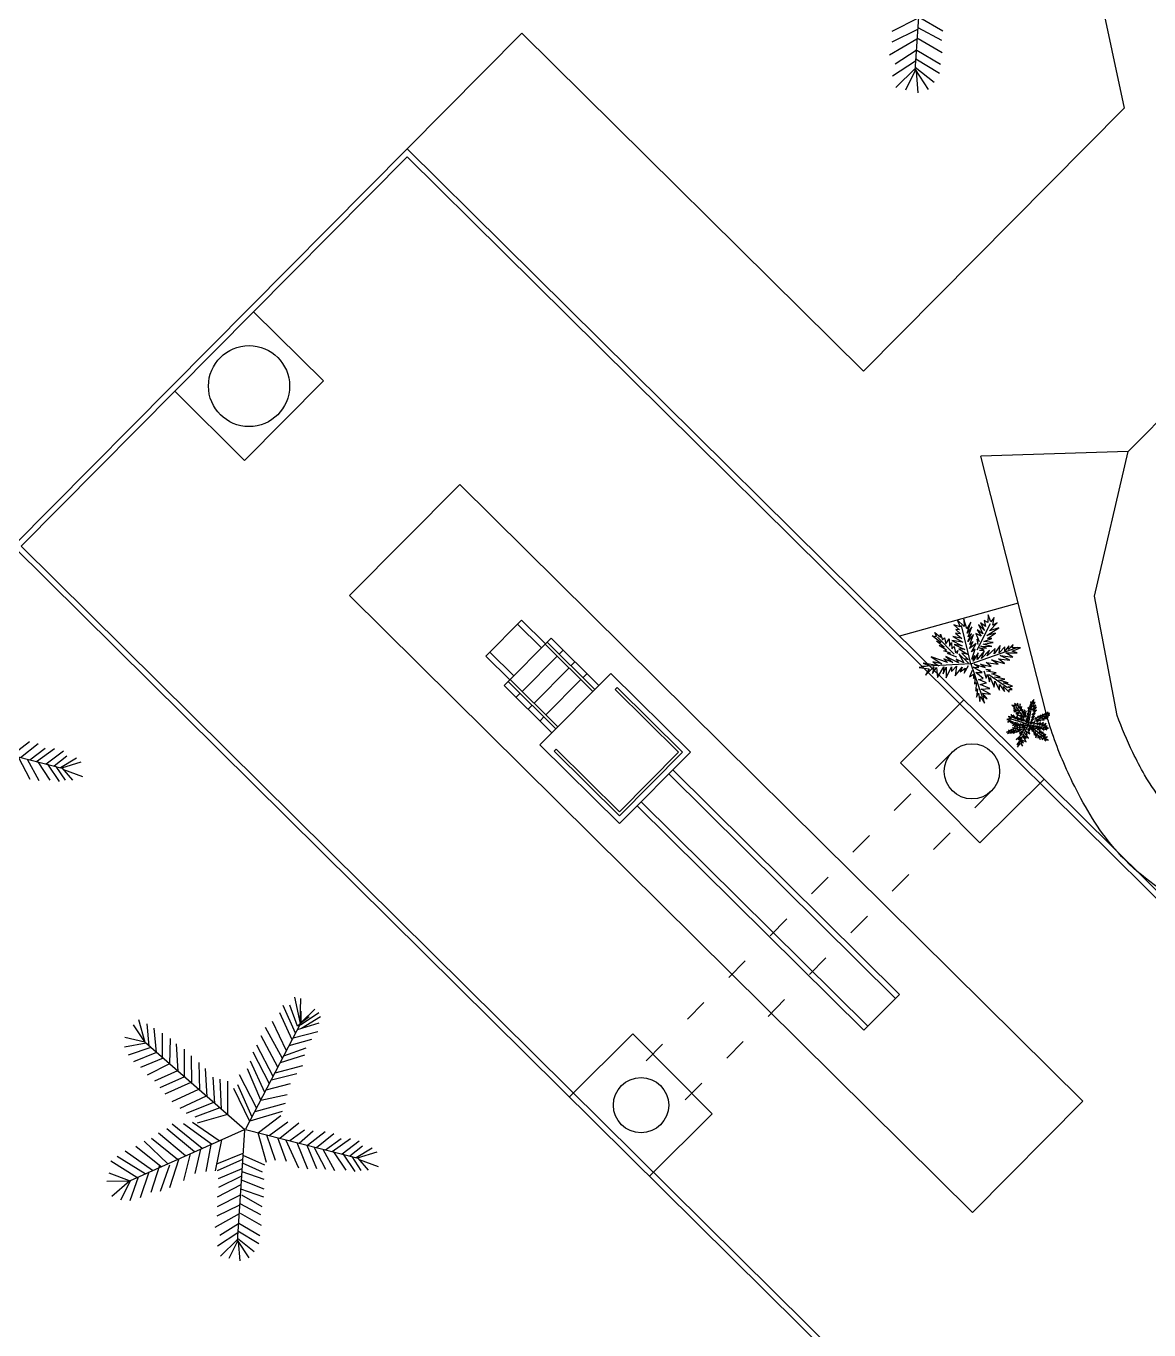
# Model space of a CAD drawing. Header units: millimetres. Extents: x 185 to 501, y 88 to 528.
# Drawn here: x 293.37 to 313.43, y 167.62 to 190.93 of the extents above; entities that cross this region are included whole.
import ezdxf

# ---------------------------------------------------------------- set-up
doc = ezdxf.new("R2010")
doc.units = ezdxf.units.MM
doc.linetypes.add('ACAD_ISO03W100', pattern=[30, 12, -18])
for name, color, linetype in [('aceras', 7, 'Continuous'), ('arboles', 84, 'Continuous'), ('columnas', 170, 'Continuous'), ('MUEBLES', 33, 'Continuous'), ('pavimento', 252, 'Continuous')]:
    doc.layers.add(name, color=color, linetype=linetype)
doc.layers.add('Paredes', color=141, linetype='Continuous', lineweight=9)

msp = doc.modelspace()

# ---------------------------------------------------------------- hatches: boundary and pattern name
at = {"layer": 'Paredes'}
h = msp.add_hatch(dxfattribs=at)
h.set_pattern_fill('AR-SAND', color=256, scale=0.1, style=0)
h.set_pattern_definition([(37.5, (-2162.957, 17.1855), (-0.160003, 4.8941324), [0, -3.8608, 0, -4.318, 0, -4.1275]), (7.5, (-2162.957, 17.1855), (4.495233, 7.168251), [0, -2.0828, 0, -3.4798, 0, -1.3335]), (327.5, (-2166.081, 17.1855), (7.909924, 0.014372), [0, -1.27, 0, -4.572, 0, -5.969]), (317.5, (-2166.081, 17.1855), (7.635565, 2.229293), [0, -0.635, 0, -2.9972, 0, -3.429])])
edge = h.paths.add_edge_path()
edge.add_spline(control_points=[(329.163, 209.759), (329.769, 209.758), (331.679, 209.374), (333.188, 205.317), (334.541, 200.963), (333.991, 195.497), (329.105, 192.643), (330.18, 186.77), (334.028, 181.379), (341.571, 182.837), (347.715, 185.41), (350.943, 192.267), (345.013, 196.362), (341.002, 201.852), (340.823, 209.281), (344.738, 211.852), (349.254, 210.173), (352.059, 203.967), (357.894, 206.923), (359.013, 211.66), (358.772, 215.872), (357.263, 219.898), (353.753, 220.348), (352.079, 225.331), (353.828, 231.651), (358.644, 231.789), (361.226, 231.902), (363.18, 233.645), (366.499, 235.216), (366.131, 239.585), (363.726, 244.777), (361.783, 252.598), (355.323, 252.096), (350.842, 251.157), (351.678, 246.816), (352.206, 242.343), (349.289, 237.742), (345.789, 237.071), (344.999, 237.127)], knot_values=[126.800992, 126.800992, 126.800992, 126.800992, 128.552041, 132.302534, 138.232433, 143.028847, 147.14407, 153.309299, 157.961529, 165.761725, 172.843208, 178.590264, 183.713167, 191.652281, 199.550118, 202.153336, 203.993395, 213.278166, 216.611939, 220.52306, 227.040192, 229.640637, 232.242468, 236.304441, 243.607556, 247.723547, 249.600713, 251.118572, 255.427198, 259.388599, 262.330603, 273.582082, 276.727203, 281.527369, 283.853486, 288.505719, 295.449959, 297.74183, 297.74183, 297.74183, 297.74183], degree=3, periodic=0)
edge.add_line((344.999, 237.127), (343.657, 237.512))
edge.add_spline(control_points=[(343.657, 237.512), (343.591, 237.551), (342.465, 238.286), (341.526, 242.294), (343.136, 246.067), (341.978, 251.035), (337.528, 250.743), (334.813, 248.747), (331.956, 245.751), (327.658, 248.749), (327.085, 252.781), (324.994, 256.53), (321.298, 257.351), (317.727, 255.69), (314.381, 252.642), (313.89, 246.209), (319.216, 245.896), (323.552, 245.976), (327.203, 241.87), (328.145, 236.119), (324.858, 232.176), (320.085, 231.24), (317.483, 235.427), (312.581, 235.845), (308.455, 231.987), (311.862, 228.592), (312.568, 224.628), (312.107, 220.627), (308.67, 217.752), (310.827, 212.931), (312.025, 208.248), (314.954, 207.066), (315.627, 206.878)], knot_values=[2.907855, 2.907855, 2.907855, 2.907855, 3.150612, 7.195867, 12.953348, 16.263104, 19.888382, 23.642714, 27.036791, 30.428875, 36.324389, 39.357134, 42.52297, 46.572713, 50.687936, 56.155626, 60.647938, 63.940117, 69.206529, 75.27202, 79.883863, 83.277941, 88.074352, 92.521984, 96.637211, 101.065548, 104.030498, 108.826912, 112.507027, 115.471977, 123.273315, 125.37104, 125.37104, 125.37104, 125.37104], degree=3, periodic=0)
edge.add_spline(control_points=[(315.627, 206.878), (315.799, 206.792), (316.265, 206.559), (316.994, 206.463), (317.798, 206.497), (318.574, 206.523), (319.583, 206.096), (320.582, 205.804), (321.63, 205.921), (322.302, 206.143), (322.76, 206.317), (322.932, 206.382)], knot_values=[0, 0, 0, 0, 0.574846, 1.559232, 2.150533, 3.003289, 3.84311, 5.407574, 6.052016, 6.972857, 7.523573, 7.523573, 7.523573, 7.523573], degree=3, periodic=0)
edge.add_spline(control_points=[(322.932, 206.382), (322.933, 206.383), (324.004, 207.066), (325.387, 208.484), (327.149, 209.374), (327.787, 209.559)], knot_values=[299.106215, 299.106215, 299.106215, 299.106215, 299.110488, 302.953821, 304.929743, 304.929743, 304.929743, 304.929743], degree=3, periodic=0)
edge.add_line((327.787, 209.559), (329.163, 209.759))
h.paths.add_polyline_path([(328.219, 216.885), (326.843, 216.69, -1.682486), (330.764, 223.697), (331.32, 222.412, -0.402923)], flags=16)
h.paths.add_polyline_path([(336.161, 223.833), (335.751, 225.161, -0.49838), (342.828, 233.073), (344.194, 232.813, -1.570148)], flags=16)

# ---------------------------------------------------------------- linework, layer by layer
at = {"layer": 'aceras'}
for p, q in [((293.142, 181.63), (300.179, 188.735)), ((293.283, 181.631), (300.18, 188.593)), ((300.179, 188.735), (315.809, 173.252)), ((300.18, 188.593), (315.739, 173.181)), ((293.142, 181.63), (314.455, 160.518)), ((293.283, 181.631), (314.455, 160.659)), ((311.094, 180.615), (308.976, 180.021)), ((302.751, 179.985), (301.915, 179.141)), ((303.603, 179.14), (302.751, 179.985)), ((302.964, 179.774), (302.893, 179.703)), ((302.858, 179.667), (302.233, 179.036)), ((303.071, 179.456), (302.446, 178.825)), ((303.177, 179.563), (303.106, 179.492)), ((303.818, 179.358), (302.552, 178.079)), ((303.284, 179.245), (302.66, 178.614)), ((303.39, 179.352), (303.32, 179.28)), ((303.818, 179.358), (305.239, 177.95)), ((302.767, 178.297), (301.915, 179.141)), ((302.198, 179.001), (302.128, 178.93)), ((302.411, 178.79), (302.341, 178.719)), ((302.624, 178.579), (302.554, 178.508)), ((302.552, 178.079), (303.973, 176.672)), ((305.239, 177.95), (303.973, 176.672))]:
    msp.add_line(p, q, dxfattribs=at)
at = {"layer": 'arboles', "linetype": 'Continuous'}
for p, q in [((309.397, 192.397), (309.251, 190.128)), ((309.311, 191.067), (308.839, 190.833)), ((309.301, 190.9), (309.724, 190.673)), ((309.335, 191.078), (309.751, 190.84)), ((309.287, 190.691), (308.797, 190.41)), ((309.299, 190.867), (308.835, 190.639)), ((309.311, 190.705), (309.736, 190.457)), ((309.274, 190.489), (308.896, 190.245)), ((309.286, 190.497), (309.709, 190.245)), ((309.262, 190.301), (308.85, 190.033)), ((309.255, 190.195), (309.595, 189.923)), ((309.265, 190.341), (309.69, 190.085)), ((309.253, 190.169), (308.911, 189.83)), ((309.25, 190.121), (309.079, 189.779)), ((309.252, 190.15), (309.486, 189.793)), ((309.27, 190.123), (309.302, 189.732)), ((310.248, 179.526), (310.083, 180.215)), ((310.361, 179.778), (310.6, 180.249)), ((309.954, 179.701), (309.653, 180.006)), ((310.248, 179.526), (311.092, 179.825)), ((310.248, 179.526), (309.368, 179.481)), ((310.248, 179.526), (310.446, 178.955)), ((310.57, 179.337), (310.904, 179.103)), ((311.201, 178.553), (311.061, 178.768)), ((311.28, 178.444), (311.358, 178.874)), ((311.28, 178.444), (310.949, 178.542)), ((311.438, 178.535), (311.618, 178.619)), ((311.135, 178.363), (310.934, 178.309)), ((311.28, 178.444), (311.086, 178.062)), ((311.28, 178.444), (311.57, 178.39)), ((311.28, 178.444), (311.61, 178.171)), ((292.008, 178.179), (294.019, 177.666)), ((293.117, 177.896), (293.432, 178.14)), ((293.274, 177.856), (293.589, 178.103)), ((293.231, 177.867), (293.439, 177.467)), ((293.39, 177.826), (293.6, 177.442)), ((293.439, 177.814), (293.716, 178.018)), ((293.556, 177.784), (293.883, 178.014)), ((293.733, 177.739), (294.041, 177.971)), ((293.873, 177.703), (294.098, 177.882)), ((293.987, 177.674), (294.271, 177.849)), ((293.583, 177.777), (293.799, 177.447)), ((293.753, 177.733), (293.961, 177.425)), ((293.907, 177.694), (294.07, 177.446)), ((294.012, 177.667), (294.359, 177.775)), ((294.014, 177.667), (294.199, 177.449)), ((294.039, 177.638), (294.38, 177.516)), ((298.188, 172.928), (297.963, 173.422)), ((298.223, 173.054), (298.084, 173.425)), ((298.277, 173.099), (298.175, 173.567)), ((298.271, 173.125), (298.279, 173.544)), ((295.497, 172.762), (295.389, 173.166)), ((298.127, 172.81), (297.903, 173.288)), ((298.274, 173.074), (298.604, 173.295)), ((298.286, 173.116), (298.287, 173.321)), ((298.286, 173.116), (298.43, 173.225)), ((298.291, 173.121), (298.532, 173.353)), ((298.295, 173.015), (298.631, 173.222)), ((295.494, 172.771), (295.293, 173.073)), ((295.574, 172.694), (295.533, 173.091)), ((295.705, 172.579), (295.66, 173.014)), ((297.301, 171.214), (298.286, 173.116)), ((297.953, 172.474), (297.651, 173.025)), ((298.023, 172.609), (297.773, 173.136)), ((298.143, 172.841), (298.587, 172.955)), ((298.222, 172.993), (298.611, 173.109)), ((298.286, 173.116), (298.223, 173.054)), ((295.516, 172.745), (295.131, 172.677)), ((295.495, 172.768), (295.134, 172.848)), ((297.279, 171.199), (295.506, 172.754)), ((295.81, 172.487), (295.81, 172.925)), ((295.943, 172.371), (295.953, 172.831)), ((296.089, 172.243), (296.057, 172.733)), ((297.787, 172.153), (297.497, 172.713)), ((297.872, 172.317), (297.571, 172.88)), ((298.074, 172.707), (298.477, 172.822)), ((295.6, 172.672), (295.196, 172.535)), ((295.703, 172.581), (295.293, 172.414)), ((295.819, 172.479), (295.418, 172.312)), ((296.201, 172.144), (296.202, 172.642)), ((296.335, 172.027), (296.329, 172.523)), ((297.719, 172.022), (297.427, 172.584)), ((297.915, 172.401), (298.353, 172.537)), ((297.976, 172.519), (298.378, 172.665)), ((295.934, 172.379), (295.536, 172.173)), ((296.079, 172.252), (295.669, 172.07)), ((296.478, 171.901), (296.466, 172.404)), ((296.609, 171.786), (296.58, 172.296)), ((297.567, 171.728), (297.327, 172.286)), ((297.639, 171.867), (297.38, 172.423)), ((297.82, 172.217), (298.316, 172.346)), ((296.202, 172.144), (295.762, 171.951)), ((296.313, 172.046), (295.853, 171.835)), ((296.745, 171.667), (296.717, 172.138)), ((296.864, 171.563), (296.842, 172.104)), ((296.978, 171.463), (296.974, 172.069)), ((297.411, 171.426), (297.153, 172.005)), ((297.489, 171.59), (297.186, 172.184)), ((297.663, 171.913), (298.094, 172.025)), ((297.756, 172.094), (298.207, 172.207)), ((296.454, 171.922), (295.978, 171.699)), ((296.592, 171.802), (296.121, 171.582)), ((297.37, 171.348), (297.081, 171.936)), ((297.569, 171.731), (298.034, 171.828)), ((296.721, 171.688), (296.234, 171.492)), ((296.833, 171.59), (296.388, 171.425)), ((297.376, 171.359), (297.955, 171.535)), ((297.462, 171.525), (298.005, 171.674)), ((296.517, 170.866), (295.983, 171.301)), ((296.684, 170.94), (296.187, 171.308)), ((296.822, 171.002), (296.346, 171.332)), ((296.969, 171.471), (296.431, 171.317)), ((297.523, 171.148), (297.921, 171.454)), ((297.712, 171.1), (298.049, 171.34)), ((297.908, 171.05), (298.244, 171.325)), ((297.267, 171.201), (295.23, 170.289)), ((296.218, 170.732), (295.74, 171.139)), ((296.383, 170.806), (295.888, 171.215)), ((297.273, 171.194), (297.145, 169.205)), ((297.292, 171.207), (299.303, 170.694)), ((297.515, 171.15), (297.659, 170.618)), ((297.667, 171.111), (297.825, 170.655)), ((298.083, 171.005), (298.344, 171.201)), ((298.252, 170.962), (298.501, 171.18)), ((298.401, 170.924), (298.716, 171.168)), ((298.558, 170.884), (298.873, 171.131)), ((295.785, 170.538), (295.331, 170.902)), ((295.907, 170.592), (295.481, 170.994)), ((296.077, 170.669), (295.612, 171.043)), ((296.487, 170.852), (296.386, 170.417)), ((296.673, 170.935), (296.586, 170.451)), ((296.865, 171.022), (296.748, 170.468)), ((297.862, 171.061), (298.02, 170.64)), ((298.009, 171.024), (298.24, 170.522)), ((298.211, 170.972), (298.401, 170.502)), ((298.387, 170.927), (298.561, 170.505)), ((298.515, 170.895), (298.723, 170.495)), ((298.673, 170.854), (298.884, 170.47)), ((298.723, 170.842), (299, 171.046)), ((298.84, 170.812), (299.167, 171.042)), ((299.017, 170.767), (299.325, 170.999)), ((299.157, 170.731), (299.382, 170.91)), ((299.271, 170.702), (299.555, 170.877)), ((295.353, 170.344), (294.887, 170.638)), ((295.501, 170.41), (295, 170.72)), ((295.631, 170.469), (295.145, 170.815)), ((296.101, 170.679), (295.935, 170.163)), ((296.303, 170.77), (296.184, 170.292)), ((297.246, 170.773), (296.777, 170.583)), ((297.239, 170.666), (296.784, 170.463)), ((297.235, 170.606), (297.587, 170.449)), ((297.244, 170.745), (297.629, 170.575)), ((298.867, 170.805), (299.083, 170.476)), ((299.037, 170.761), (299.244, 170.454)), ((299.19, 170.722), (299.354, 170.474)), ((299.295, 170.696), (299.643, 170.803)), ((299.298, 170.695), (299.483, 170.477)), ((299.322, 170.666), (299.664, 170.544)), ((295.221, 170.285), (294.857, 170.423)), ((295.565, 170.439), (295.409, 169.986)), ((295.756, 170.561), (295.604, 170.079)), ((295.934, 170.568), (295.768, 170.099)), ((297.229, 170.502), (296.802, 170.32)), ((297.22, 170.373), (296.811, 170.169)), ((297.226, 170.456), (297.621, 170.319)), ((295.235, 170.283), (294.816, 170.273)), ((295.219, 170.282), (294.904, 170.007)), ((295.24, 170.294), (295.057, 169.944)), ((295.375, 170.354), (295.227, 169.931)), ((297.21, 170.217), (296.786, 169.993)), ((297.205, 170.143), (297.613, 170.001)), ((297.216, 170.304), (297.619, 170.143)), ((297.198, 170.028), (296.784, 169.823)), ((297.218, 170.038), (297.583, 169.829)), ((297.177, 169.699), (296.747, 169.452)), ((297.187, 169.854), (296.78, 169.653)), ((297.188, 169.882), (297.559, 169.683)), ((297.198, 169.711), (297.57, 169.493)), ((297.165, 169.521), (296.834, 169.308)), ((297.176, 169.528), (297.546, 169.307)), ((297.155, 169.357), (296.793, 169.122)), ((297.147, 169.241), (296.846, 168.943)), ((297.144, 169.199), (296.994, 168.899)), ((297.146, 169.225), (297.351, 168.912)), ((297.149, 169.264), (297.446, 169.026)), ((297.157, 169.392), (297.53, 169.168)), ((297.162, 169.201), (297.189, 168.858))]:
    msp.add_line(p, q, dxfattribs=at)
at = {"layer": 'arboles', "linetype": 'Continuous', "flags": 128}
for points in [[(310.402, 179.774), (310.487, 179.771), (310.406, 179.815), (310.53, 179.807), (310.425, 179.844), (310.627, 179.836), (310.468, 179.882), (310.648, 179.907), (310.48, 179.925), (310.625, 179.983), (310.545, 179.979), (310.69, 180.075), (310.536, 180.037), (310.751, 180.17), (310.58, 180.118), (310.72, 180.261), (310.644, 180.219), (310.663, 180.358), (310.609, 180.281), (310.559, 180.406), (310.553, 180.267), (310.488, 180.305), (310.511, 180.193), (310.424, 180.263), (310.491, 180.122), (310.387, 180.229), (310.462, 180.066), (310.363, 180.136), (310.433, 180.023), (310.336, 180.068), (310.395, 179.927), (310.356, 179.969), (310.375, 179.875)], [(310.27, 179.407), (310.226, 179.295), (310.294, 179.342), (310.294, 179.268), (310.325, 179.299), (310.317, 179.168), (310.344, 179.194), (310.338, 179.038), (310.367, 179.082), (310.35, 178.93), (310.386, 179.002), (310.41, 178.852), (310.423, 178.945), (310.491, 178.827), (310.462, 178.953), (310.541, 178.903), (310.458, 179.003), (310.603, 178.984), (310.431, 179.076), (310.588, 179.086), (310.417, 179.16), (310.53, 179.187), (310.383, 179.245), (310.47, 179.266), (310.336, 179.374), (310.45, 179.372), (310.29, 179.471), (310.394, 179.461), (310.31, 179.523), (310.504, 179.461), (310.424, 179.521), (310.615, 179.482), (310.52, 179.55), (310.735, 179.521), (310.62, 179.597), (310.849, 179.536), (310.746, 179.615), (310.945, 179.591), (310.771, 179.677), (310.997, 179.65), (310.874, 179.722), (311.075, 179.722), (310.986, 179.757), (311.139, 179.812), (310.99, 179.815), (311.007, 179.876), (310.922, 179.782), (310.928, 179.847), (310.856, 179.753), (310.858, 179.832), (310.754, 179.726), (310.773, 179.853), (310.663, 179.707), (310.685, 179.801), (310.543, 179.67), (310.584, 179.774), (310.441, 179.624), (310.485, 179.753), (310.361, 179.608), (310.377, 179.722), (310.292, 179.573), (310.321, 179.679), (310.267, 179.614), (310.325, 179.792), (310.263, 179.742), (310.346, 179.894), (310.224, 179.801), (310.292, 179.927), (310.234, 179.871), (310.294, 180.053), (310.194, 179.927), (310.263, 180.072), (310.199, 180.012), (310.269, 180.19), (310.182, 180.078), (310.246, 180.273), (310.176, 180.155), (310.126, 180.325), (310.13, 180.196), (310.006, 180.312), (310.06, 180.188), (309.948, 180.225), (310.047, 180.138), (309.981, 180.14), (310.062, 180.065), (309.973, 180.076), (310.088, 179.981), (309.925, 180.016), (310.105, 179.914), (309.909, 179.944), (310.097, 179.851), (309.954, 179.871), (310.139, 179.786), (310.035, 179.796), (310.191, 179.699), (310.087, 179.716), (310.207, 179.601), (310.141, 179.62)], [(309.999, 179.645), (309.83, 179.712), (309.886, 179.716), (309.766, 179.763), (309.813, 179.773), (309.681, 179.856), (309.772, 179.828), (309.633, 179.935), (309.714, 179.91), (309.56, 180.031), (309.633, 180.014), (309.606, 180.087), (309.707, 180.004), (309.705, 180.06), (309.743, 179.954), (309.778, 179.995), (309.803, 179.887), (309.861, 179.974), (309.869, 179.842), (309.906, 179.907), (309.907, 179.799), (309.954, 179.84), (309.975, 179.722), (310.017, 179.767), (310, 179.707)], [(310.207, 179.539), (310.035, 179.705), (310.122, 179.544), (309.987, 179.614), (310.027, 179.543), (309.805, 179.661), (309.926, 179.554), (309.764, 179.618), (309.834, 179.552), (309.54, 179.651), (309.728, 179.527), (309.573, 179.564), (309.677, 179.494), (309.399, 179.541), (309.513, 179.491), (309.324, 179.461), (309.505, 179.44), (309.44, 179.324), (309.586, 179.475), (309.562, 179.355), (309.635, 179.46), (309.656, 179.282), (309.768, 179.475), (309.753, 179.347), (309.809, 179.471), (309.811, 179.276), (309.901, 179.473), (309.905, 179.392), (309.992, 179.485), (309.971, 179.311), (310.093, 179.469), (310.06, 179.384), (310.147, 179.448), (310.131, 179.364), (310.21, 179.498)], [(310.481, 179.403), (310.52, 179.27), (310.549, 179.345), (310.585, 179.204), (310.593, 179.285), (310.665, 179.11), (310.676, 179.216), (310.763, 179.055), (310.763, 179.158), (310.848, 179.034), (310.833, 179.123), (310.935, 179.024), (310.935, 179.071), (310.989, 179.069), (310.909, 179.117), (310.993, 179.128), (310.835, 179.19), (310.914, 179.19), (310.75, 179.235), (310.856, 179.255), (310.669, 179.291), (310.773, 179.293), (310.624, 179.347), (310.7, 179.369), (310.533, 179.395), (310.601, 179.416), (310.514, 179.426)], [(311.336, 178.425), (311.373, 178.379), (311.369, 178.419), (311.4, 178.401), (311.395, 178.422), (311.448, 178.387), (311.444, 178.404), (311.508, 178.364), (311.497, 178.387), (311.557, 178.343), (311.535, 178.376), (311.605, 178.35), (311.568, 178.377), (311.635, 178.378), (311.574, 178.396), (311.614, 178.417), (311.552, 178.406), (311.596, 178.463), (311.515, 178.413), (311.549, 178.481), (311.476, 178.427), (311.492, 178.482), (311.432, 178.433), (311.444, 178.475), (311.366, 178.445), (311.394, 178.492), (311.314, 178.449), (311.343, 178.49), (311.297, 178.47), (311.37, 178.537), (311.325, 178.518), (311.388, 178.589), (311.336, 178.565), (311.401, 178.649), (311.34, 178.619), (311.422, 178.701), (311.364, 178.676), (311.422, 178.755), (311.343, 178.702), (311.409, 178.791), (311.349, 178.757), (311.398, 178.841), (311.362, 178.812), (311.376, 178.89), (311.338, 178.828), (311.316, 178.85), (311.335, 178.791), (311.31, 178.81), (311.332, 178.756), (311.299, 178.776), (311.318, 178.707), (311.269, 178.745), (311.304, 178.664), (311.27, 178.696), (311.291, 178.604), (311.257, 178.646), (311.286, 178.55), (311.242, 178.599), (311.273, 178.512), (311.229, 178.546), (311.271, 178.474), (311.234, 178.512), (311.248, 178.474), (311.187, 178.541), (311.193, 178.503), (311.149, 178.575), (311.158, 178.501), (311.122, 178.56), (311.131, 178.522), (311.069, 178.592), (311.098, 178.519), (311.053, 178.583), (311.063, 178.541), (311.005, 178.614), (311.031, 178.55), (310.965, 178.625), (310.997, 178.566), (310.913, 178.586), (310.969, 178.557), (310.89, 178.533), (310.955, 178.525), (310.912, 178.487), (310.973, 178.508), (310.956, 178.481), (311.007, 178.496), (310.981, 178.462), (311.05, 178.487), (310.995, 178.427), (311.082, 178.478), (311.022, 178.402), (311.107, 178.459), (311.064, 178.404), (311.144, 178.461), (311.115, 178.42), (311.193, 178.462), (311.161, 178.422), (311.239, 178.445), (311.214, 178.422)], [(311.213, 178.569), (311.235, 178.605), (311.197, 178.581), (311.23, 178.632), (311.189, 178.596), (311.241, 178.68), (311.183, 178.624), (311.216, 178.706), (311.168, 178.639), (311.179, 178.714), (311.161, 178.679), (311.156, 178.764), (311.135, 178.69), (311.13, 178.813), (311.111, 178.728), (311.084, 178.822), (311.083, 178.78), (311.029, 178.821), (311.049, 178.78), (310.984, 178.789), (311.041, 178.753), (311.01, 178.735), (311.063, 178.717), (311.012, 178.697), (311.088, 178.691), (311.017, 178.674), (311.104, 178.666), (311.05, 178.641), (311.115, 178.643), (311.073, 178.613), (311.147, 178.604), (311.12, 178.598), (311.164, 178.583)], [(311.389, 178.513), (311.454, 178.497), (311.43, 178.528), (311.498, 178.509), (311.466, 178.532), (311.557, 178.52), (311.515, 178.55), (311.604, 178.548), (311.561, 178.573), (311.634, 178.579), (311.592, 178.594), (311.659, 178.613), (311.639, 178.624), (311.653, 178.647), (311.613, 178.625), (311.629, 178.662), (311.565, 178.611), (311.584, 178.644), (311.525, 178.586), (311.542, 178.636), (311.482, 178.565), (311.506, 178.61), (311.447, 178.56), (311.456, 178.597), (311.405, 178.533), (311.413, 178.567), (311.387, 178.532)], [(311.17, 178.368), (311.101, 178.313), (311.113, 178.338), (311.063, 178.298), (311.071, 178.321), (311.003, 178.285), (311.038, 178.316), (310.958, 178.284), (310.989, 178.312), (310.901, 178.276), (310.925, 178.303), (310.888, 178.309), (310.948, 178.332), (310.924, 178.345), (310.977, 178.335), (310.968, 178.36), (311.02, 178.344), (310.997, 178.39), (311.055, 178.361), (311.037, 178.392), (311.083, 178.366), (311.077, 178.396), (311.131, 178.376), (311.122, 178.405), (311.144, 178.383)], [(311.265, 178.43), (311.153, 178.398), (311.242, 178.396), (311.18, 178.356), (311.219, 178.355), (311.116, 178.29), (311.19, 178.315), (311.124, 178.262), (311.169, 178.276), (311.056, 178.176), (311.154, 178.225), (311.101, 178.168), (311.155, 178.195), (311.068, 178.089), (311.117, 178.126), (311.084, 178.038), (311.137, 178.11), (311.17, 178.054), (311.141, 178.152), (311.187, 178.113), (311.16, 178.17), (311.24, 178.135), (311.185, 178.229), (311.236, 178.192), (311.197, 178.246), (311.28, 178.199), (311.219, 178.285), (311.254, 178.267), (311.236, 178.326), (311.304, 178.275), (311.267, 178.365), (311.295, 178.331), (311.289, 178.383), (311.321, 178.355), (311.283, 178.421)], [(311.31, 178.414), (311.348, 178.321), (311.354, 178.368), (311.384, 178.255), (311.397, 178.318), (311.408, 178.203), (311.432, 178.282), (311.454, 178.197), (311.458, 178.25), (311.486, 178.177), (311.495, 178.241), (311.529, 178.172), (311.536, 178.207), (311.59, 178.147), (311.578, 178.177), (311.639, 178.166), (311.573, 178.2), (311.618, 178.223), (311.552, 178.22), (311.586, 178.264), (311.532, 178.243), (311.565, 178.279), (311.492, 178.27), (311.546, 178.303), (311.457, 178.299), (311.509, 178.319), (311.468, 178.325), (311.488, 178.341), (311.431, 178.346), (311.478, 178.379), (311.391, 178.369), (311.432, 178.399), (311.377, 178.396)]]:
    msp.add_lwpolyline(points, dxfattribs=at)
at = {"layer": 'columnas', "color": 0, "linetype": 'ACAD_ISO03W100', "ltscale": 0.035}
for p, q in [((309.915, 177.951), (304.004, 171.984)), ((310.617, 177.255), (304.706, 171.288))]:
    msp.add_line(p, q, dxfattribs=at)
at = {"layer": 'columnas'}
for centre, radius in [((297.355, 184.493), 0.724), ((310.269, 177.606), 0.494), ((304.358, 171.639), 0.494)]:
    msp.add_circle(centre, radius, dxfattribs=at)
at = {"layer": 'MUEBLES'}
for p, q in [((303.498, 179.034), (302.645, 179.878)), ((303.533, 179.069), (302.68, 179.914)), ((302.873, 178.403), (302.02, 179.248)), ((302.838, 178.368), (301.985, 179.212)), ((303.931, 179.106), (303.895, 179.071)), ((303.895, 179.071), (305.027, 177.949)), ((303.931, 179.106), (305.098, 177.95)), ((302.84, 178.005), (302.805, 177.969)), ((302.805, 177.969), (303.972, 176.813)), ((302.84, 178.005), (303.972, 176.884)), ((305.098, 177.95), (303.972, 176.813)), ((305.027, 177.949), (303.972, 176.884))]:
    msp.add_line(p, q, dxfattribs=at)
at = {"layer": 'pavimento'}
for p, q in [((300.179, 188.735), (302.228, 190.803)), ((302.228, 190.803), (308.332, 184.757)), ((312.989, 189.459), (308.332, 184.757)), ((316.947, 187.246), (313.059, 183.322)), ((297.435, 185.822), (298.683, 184.585)), ((298.683, 184.585), (297.276, 183.164)), ((296.027, 184.401), (297.276, 183.164)), ((313.059, 183.322), (310.427, 183.242)), ((301.119, 182.736), (299.148, 180.747)), ((301.119, 182.736), (312.248, 171.712)), ((299.148, 180.747), (310.277, 169.722)), ((302.221, 180.307), (301.588, 179.667)), ((302.151, 180.236), (302.579, 179.812)), ((302.221, 180.307), (302.649, 179.883)), ((301.658, 179.738), (302.086, 179.314)), ((301.588, 179.667), (302.016, 179.243)), ((304.923, 177.631), (308.973, 173.618)), ((304.852, 177.56), (308.903, 173.547)), ((304.289, 176.991), (308.34, 172.979)), ((304.36, 177.062), (308.41, 173.05)), ((308.973, 173.618), (308.34, 172.979)), ((312.248, 171.712), (310.277, 169.722))]:
    msp.add_line(p, q, dxfattribs=at)
for points in [[(308.885, 198.933), (312.311, 192.641), (312.989, 189.459)], [(311.606, 178.597), (310.427, 183.242)], [(312.864, 178.602), (312.456, 180.735), (313.059, 183.322)], [(311.556, 177.466), (310.412, 176.33), (308.994, 177.758), (310.126, 178.882)], [(303.079, 171.787), (304.213, 172.913), (305.631, 171.485), (304.509, 170.37)]]:
    msp.add_lwpolyline(points, dxfattribs=at)
for points, knots in [([(316.724, 174.176), (316.478, 174.364), (315.958, 174.761), (314.938, 174.936), (313.775, 175.319), (312.733, 176.195), (312.087, 177.313), (311.755, 178.108), (311.63, 178.514), (311.606, 178.597)], [0, 0, 0, 0, 0.916554, 1.933265, 3.043882, 4.572879, 5.873815, 6.891698, 7.149821, 7.149821, 7.149821, 7.149821]), ([(317.453, 175.129), (317.334, 175.22), (317.199, 175.324), (316.894, 175.533), (316.726, 175.638), (316.439, 175.777), (316.343, 175.818), (316.161, 175.886), (316.073, 175.915), (315.822, 175.99), (315.67, 176.025), (315.415, 176.084), (315.311, 176.107), (315.123, 176.155), (315.032, 176.18), (314.776, 176.262), (314.623, 176.324), (314.21, 176.539), (313.937, 176.76), (313.585, 177.175), (313.466, 177.348), (313.28, 177.669), (313.21, 177.803), (313.036, 178.164), (312.942, 178.384), (312.864, 178.602)], [0, 0, 0, 0, 0.443115, 0.443115, 0.859637, 0.859637, 1.054714, 1.054714, 1.24979, 1.24979, 1.639943, 1.639943, 1.990436, 1.990436, 2.340929, 2.340929, 3.041915, 3.041915, 4.498465, 4.498465, 5.349416, 5.349416, 5.88809, 5.88809, 6.733391, 6.733391, 6.733391, 6.733391])]:
    msp.add_open_spline(points, degree=3, knots=knots, dxfattribs=at)

doc.saveas('drawing.dxf')
